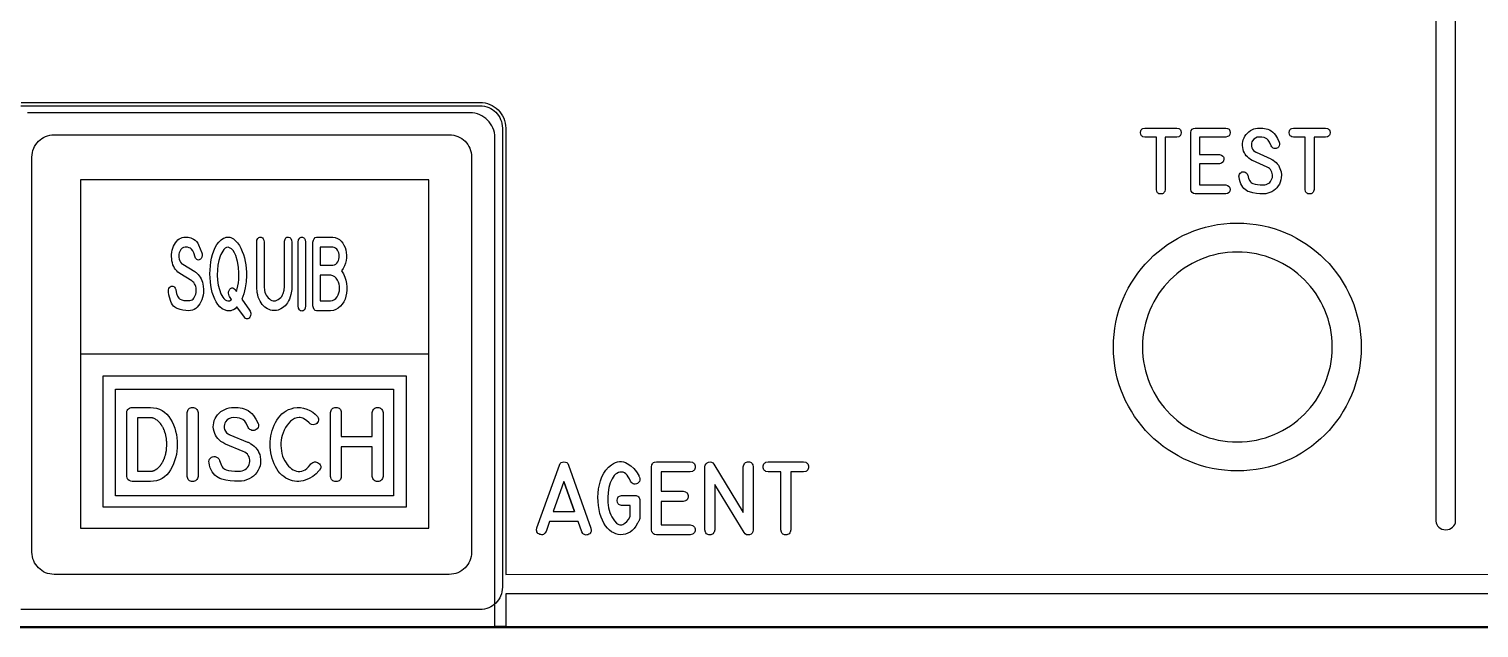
# Model space of a CAD drawing. Extents: x 27 to 704, y 10 to 614.
# Drawn here: x 334.9 to 401.5, y 502.1 to 529.6 of the extents above; entities that cross this region are included whole.
import ezdxf

# ---------------------------------------------------------------- set-up
doc = ezdxf.new("R2010")
doc.units = 0
for name, color, linetype in [('_BACKPANEL', 5, 'CONTINUOUS'), ('_ENGRAVING', 105, 'CONTINUOUS'), ('_LABELS', 30, 'CONTINUOUS'), ('_TOPLAYER', 1, 'CONTINUOUS')]:
    doc.layers.add(name, color=color, linetype=linetype)

msp = doc.modelspace()

# ---------------------------------------------------------------- linework, layer by layer
at = {"layer": '_BACKPANEL'}
for points in [[(526.321, 576.81), (526.321, 572.142), (526.321, 562.805), (526.321, 553.469), (526.321, 511.454), (526.321, 502.117), (203.984, 502.117), (203.984, 511.454), (203.984, 553.469), (203.984, 562.805), (203.984, 572.142), (203.984, 576.81)], [(394.782, 515.024), (394.776, 515.249), (394.759, 515.47), (394.731, 515.689), (394.693, 515.904), (394.644, 516.115), (394.585, 516.322), (394.517, 516.524), (394.439, 516.723), (394.351, 516.916), (394.255, 517.104), (394.15, 517.287), (394.036, 517.464), (393.915, 517.635), (393.785, 517.799), (393.648, 517.958), (393.503, 518.109), (393.352, 518.254), (393.194, 518.391), (393.029, 518.52), (392.858, 518.642), (392.681, 518.755), (392.498, 518.86), (392.31, 518.957), (392.117, 519.044), (391.918, 519.122), (391.716, 519.191), (391.509, 519.249), (391.298, 519.298), (391.083, 519.337), (390.865, 519.364), (390.643, 519.381), (390.419, 519.387), (390.194, 519.381), (389.973, 519.364), (389.754, 519.337), (389.539, 519.298), (389.328, 519.249), (389.121, 519.191), (388.919, 519.122), (388.721, 519.044), (388.527, 518.957), (388.339, 518.86), (388.157, 518.755), (387.98, 518.642), (387.809, 518.52), (387.644, 518.391), (387.486, 518.254), (387.334, 518.109), (387.19, 517.958), (387.053, 517.8), (386.923, 517.635), (386.801, 517.464), (386.688, 517.287), (386.583, 517.104), (386.487, 516.916), (386.399, 516.723), (386.321, 516.525), (386.253, 516.322), (386.194, 516.115), (386.145, 515.904), (386.107, 515.689), (386.079, 515.471), (386.062, 515.249), (386.056, 515.025), (386.062, 514.8), (386.079, 514.579), (386.107, 514.361), (386.145, 514.146), (386.194, 513.935), (386.253, 513.728), (386.321, 513.525), (386.399, 513.327), (386.487, 513.134), (386.583, 512.946), (386.688, 512.763), (386.801, 512.586), (386.923, 512.415), (387.053, 512.25), (387.19, 512.092), (387.334, 511.941), (387.486, 511.796), (387.644, 511.659), (387.809, 511.53), (387.98, 511.408), (388.157, 511.295), (388.339, 511.19), (388.527, 511.093), (388.721, 511.006), (388.919, 510.928), (389.121, 510.859), (389.328, 510.8), (389.539, 510.752), (389.754, 510.713), (389.973, 510.686), (390.194, 510.669), (390.419, 510.663), (390.643, 510.669), (390.865, 510.686), (391.083, 510.713), (391.298, 510.752), (391.509, 510.8), (391.716, 510.859), (391.918, 510.928), (392.116, 511.006), (392.31, 511.093), (392.498, 511.19), (392.68, 511.295), (392.857, 511.408), (393.028, 511.53), (393.193, 511.659), (393.351, 511.796), (393.503, 511.941), (393.647, 512.092), (393.784, 512.25), (393.914, 512.415), (394.035, 512.586), (394.149, 512.763), (394.254, 512.946), (394.35, 513.134), (394.438, 513.327), (394.516, 513.525), (394.584, 513.728), (394.643, 513.935), (394.692, 514.146), (394.73, 514.361), (394.758, 514.579), (394.775, 514.8), (394.78, 515.025)]]:
    msp.add_lwpolyline(points, close=True, dxfattribs=at)
msp.add_lwpolyline([(334.524, 526.11), (355.619, 526.11), (355.725, 526.104), (355.827, 526.089), (355.925, 526.063), (356.02, 526.029), (356.11, 525.986), (356.194, 525.934), (356.273, 525.875), (356.346, 525.809), (356.412, 525.736), (356.471, 525.657), (356.523, 525.573), (356.566, 525.483), (356.6, 525.388), (356.626, 525.29), (356.641, 525.187), (356.646, 525.082), (356.646, 503.987), (356.641, 503.882), (356.626, 503.779), (356.6, 503.681), (356.566, 503.586), (356.523, 503.496), (356.471, 503.412), (356.412, 503.333), (356.346, 503.26), (356.273, 503.194), (356.194, 503.135), (356.11, 503.083), (356.02, 503.04), (355.925, 503.006), (355.827, 502.98), (355.725, 502.965), (355.619, 502.96), (334.524, 502.96)], dxfattribs=at)
at = {"layer": '_ENGRAVING'}
for points in [[(399.553, 574.696), (399.545, 507.027), (399.545, 507.026), (399.554, 506.946), (399.58, 506.871), (399.621, 506.804), (399.676, 506.746), (399.743, 506.697), (399.819, 506.661), (399.903, 506.637), (399.994, 506.629), (399.995, 506.629), (400.086, 506.637), (400.17, 506.66), (400.247, 506.697), (400.313, 506.745), (400.368, 506.804), (400.41, 506.871), (400.436, 506.946), (400.445, 507.026), (400.445, 507.027), (400.453, 574.696)], [(334.534, 526.263), (355.609, 526.263), (355.731, 526.257), (355.85, 526.239), (355.964, 526.209), (356.073, 526.17), (356.178, 526.12), (356.276, 526.06), (356.367, 525.992), (356.452, 525.915), (356.529, 525.83), (356.597, 525.739), (356.656, 525.641), (356.706, 525.537), (356.746, 525.427), (356.776, 525.313), (356.794, 525.194), (356.8, 525.072), (356.8, 504.579), (520.801, 504.587)], [(520.801, 503.686), (356.8, 503.679), (356.8, 502.186), (356.3, 502.186), (356.3, 524.642), (356.294, 524.76), (356.277, 524.873), (356.249, 524.983), (356.21, 525.088), (356.162, 525.188), (356.105, 525.282), (356.04, 525.37), (355.966, 525.451), (355.885, 525.524), (355.797, 525.59), (355.703, 525.647), (355.603, 525.695), (355.498, 525.733), (355.388, 525.761), (355.275, 525.779), (355.158, 525.785), (334.942, 525.785), (334.825, 525.779)]]:
    msp.add_lwpolyline(points, dxfattribs=at)
for points in [[(386.699, 522.263), (386.699, 524.668), (386.167, 524.668), (386.078, 524.687), (386.043, 524.704), (386.015, 524.728), (385.993, 524.756), (385.977, 524.791), (385.965, 524.875), (385.977, 524.96), (385.993, 524.995), (386.015, 525.023), (386.044, 525.047), (386.079, 525.065), (386.167, 525.085), (387.64, 525.085), (387.727, 525.065), (387.762, 525.048), (387.79, 525.024), (387.812, 524.995), (387.828, 524.961), (387.84, 524.875), (387.828, 524.79), (387.813, 524.756), (387.791, 524.727), (387.762, 524.704), (387.728, 524.686), (387.64, 524.668), (387.109, 524.668), (387.109, 522.263), (387.083, 522.171), (387.063, 522.135), (387.038, 522.106), (387.009, 522.083), (386.976, 522.067), (386.895, 522.055), (386.815, 522.069), (386.782, 522.086), (386.755, 522.109), (386.734, 522.138), (386.717, 522.173)], [(389.884, 524.672), (388.681, 524.672), (388.681, 523.863), (389.598, 523.863), (389.688, 523.838), (389.753, 523.795), (389.775, 523.766), (389.791, 523.733), (389.803, 523.652), (389.79, 523.572), (389.774, 523.538), (389.752, 523.51), (389.688, 523.467), (389.598, 523.443), (388.681, 523.443), (388.681, 522.471), (389.884, 522.471), (389.973, 522.446), (390.037, 522.403), (390.06, 522.375), (390.076, 522.342), (390.089, 522.263), (390.076, 522.183), (390.06, 522.15), (390.037, 522.122), (389.973, 522.079), (389.884, 522.055), (388.48, 522.055), (388.399, 522.077), (388.337, 522.12), (388.296, 522.182), (388.274, 522.265), (388.274, 524.878), (388.297, 524.964), (388.339, 525.027), (388.4, 525.067), (388.48, 525.085), (389.884, 525.085), (389.973, 525.066), (390.009, 525.048), (390.037, 525.025), (390.06, 524.996), (390.075, 524.962), (390.088, 524.877), (390.075, 524.792), (390.059, 524.758), (390.037, 524.73), (390.008, 524.707), (389.973, 524.69)], [(391.951, 523.668), (391.975, 523.657), (392.001, 523.644), (392.024, 523.631), (392.046, 523.617), (392.07, 523.603), (392.139, 523.552), (392.2, 523.497), (392.255, 523.438), (392.303, 523.373), (392.344, 523.304), (392.378, 523.231), (392.405, 523.153), (392.426, 523.07), (392.442, 522.935), (392.437, 522.796), (392.42, 522.698), (392.391, 522.603), (392.351, 522.512), (392.299, 522.424), (392.238, 522.344), (392.169, 522.273), (392.093, 522.212), (392.009, 522.16), (391.915, 522.116), (391.819, 522.085), (391.721, 522.066), (391.622, 522.06), (391.456, 522.065), (391.293, 522.082), (391.134, 522.109), (390.979, 522.148), (390.906, 522.174), (390.837, 522.21), (390.774, 522.255), (390.717, 522.31), (390.665, 522.373), (390.619, 522.446), (390.578, 522.528), (390.543, 522.619), (390.517, 522.72), (390.496, 522.823), (390.491, 522.875), (390.498, 522.923), (390.517, 522.969), (390.548, 523.011), (390.587, 523.045), (390.63, 523.067), (390.678, 523.076), (390.73, 523.073), (390.783, 523.055), (390.827, 523.025), (390.863, 522.983), (390.889, 522.928), (390.894, 522.915), (390.935, 522.77), (390.989, 522.659), (391.021, 522.615), (391.057, 522.579), (391.095, 522.551), (391.137, 522.532), (391.232, 522.505), (391.344, 522.487), (391.473, 522.477), (391.619, 522.475), (391.688, 522.48), (391.75, 522.493), (391.807, 522.514), (391.859, 522.544), (391.905, 522.582), (391.945, 522.629), (391.98, 522.684), (392.009, 522.748), (392.028, 522.809), (392.036, 522.871), (392.035, 522.935), (392.024, 523), (392.004, 523.063), (391.976, 523.12), (391.941, 523.172), (391.898, 523.218), (391.849, 523.254), (391.788, 523.288), (391.116, 523.588), (391.094, 523.6), (391.016, 523.646), (390.945, 523.698), (390.882, 523.754), (390.827, 523.814), (390.78, 523.88), (390.74, 523.95), (390.709, 524.025), (390.685, 524.104), (390.666, 524.197), (390.657, 524.288), (390.658, 524.377), (390.67, 524.463), (390.692, 524.547), (390.725, 524.628), (390.767, 524.707), (390.821, 524.784), (390.881, 524.854), (390.946, 524.915), (391.016, 524.967), (391.09, 525.009), (391.169, 525.042), (391.252, 525.066), (391.34, 525.08), (391.432, 525.085), (391.592, 525.08), (391.743, 525.051), (391.815, 525.032), (391.889, 525.003), (391.975, 524.956), (392.05, 524.9), (392.115, 524.836), (392.169, 524.764), (392.262, 524.605), (392.345, 524.434), (392.358, 524.395), (392.362, 524.326), (392.343, 524.264), (392.307, 524.208), (392.276, 524.181), (392.238, 524.158), (392.197, 524.145), (392.155, 524.142), (392.111, 524.148), (392.069, 524.164), (392.032, 524.188), (392, 524.223), (391.973, 524.267), (391.893, 524.442), (391.841, 524.524), (391.773, 524.591), (391.711, 524.625), (391.645, 524.65), (391.551, 524.666), (391.418, 524.67), (391.326, 524.659), (391.246, 524.626), (391.177, 524.573), (391.12, 524.499), (391.091, 524.443), (391.072, 524.385), (391.065, 524.323), (391.068, 524.258), (391.085, 524.18), (391.116, 524.112), (391.16, 524.053), (391.219, 524.003), (391.232, 523.994), (391.248, 523.984), (391.264, 523.977), (391.281, 523.969)], [(393.537, 522.263), (393.537, 524.668), (393.005, 524.668), (392.916, 524.687), (392.881, 524.704), (392.853, 524.728), (392.83, 524.756), (392.815, 524.791), (392.802, 524.875), (392.815, 524.96), (392.831, 524.995), (392.853, 525.023), (392.882, 525.047), (392.916, 525.065), (393.005, 525.085), (394.477, 525.085), (394.565, 525.065), (394.599, 525.048), (394.628, 525.024), (394.65, 524.995), (394.665, 524.961), (394.678, 524.875), (394.666, 524.79), (394.65, 524.756), (394.628, 524.727), (394.6, 524.704), (394.566, 524.686), (394.477, 524.668), (393.946, 524.668), (393.946, 522.263), (393.92, 522.171), (393.901, 522.135), (393.876, 522.106), (393.847, 522.083), (393.813, 522.067), (393.732, 522.055), (393.652, 522.069), (393.62, 522.086), (393.593, 522.109), (393.571, 522.138), (393.555, 522.173)], [(358.233, 506.711), (358.748, 508.156), (359.265, 509.6), (359.298, 509.666), (359.344, 509.712), (359.403, 509.741), (359.475, 509.751), (359.548, 509.742), (359.607, 509.714), (359.654, 509.667), (359.687, 509.6), (360.718, 506.703), (360.727, 506.597), (360.721, 506.552), (360.707, 506.513), (360.686, 506.478), (360.658, 506.448), (360.623, 506.424), (360.58, 506.404), (360.534, 506.392), (360.492, 506.388), (360.452, 506.392), (360.414, 506.405), (360.38, 506.427), (360.348, 506.457), (360.292, 506.542), (360.126, 507.011), (358.816, 507.011), (358.655, 506.553), (358.598, 506.468), (358.566, 506.438), (358.531, 506.416), (358.493, 506.404), (358.452, 506.4), (358.409, 506.405), (358.363, 506.418), (358.319, 506.438), (358.283, 506.463), (358.256, 506.493), (358.235, 506.527), (358.223, 506.566), (358.218, 506.61)], [(362.134, 507.747), (362.12, 507.748), (362.034, 507.772), (362, 507.792), (361.973, 507.817), (361.951, 507.849), (361.936, 507.886), (361.924, 507.976), (361.936, 508.066), (361.951, 508.103), (361.973, 508.135), (362, 508.16), (362.034, 508.18), (362.12, 508.204), (362.134, 508.207), (362.149, 508.207), (362.742, 508.207), (362.787, 508.203), (362.828, 508.19), (362.867, 508.169), (362.902, 508.139), (362.931, 508.103), (362.952, 508.064), (362.964, 508.022), (362.969, 507.976), (362.969, 507.145), (362.949, 507.103), (362.938, 507.076), (362.927, 507.052), (362.914, 507.027), (362.901, 507.003), (362.89, 506.978), (362.877, 506.953), (362.862, 506.929), (362.782, 506.802), (362.697, 506.693), (362.607, 506.601), (362.513, 506.526), (362.414, 506.469), (362.31, 506.429), (362.201, 506.406), (362.088, 506.4), (361.974, 506.411), (361.865, 506.438), (361.761, 506.481), (361.662, 506.54), (361.567, 506.614), (361.476, 506.705), (361.391, 506.811), (361.309, 506.934), (361.24, 507.065), (361.179, 507.213), (361.129, 507.375), (361.088, 507.554), (361.058, 507.741), (361.041, 507.931), (361.036, 508.123), (361.044, 508.316), (361.066, 508.508), (361.103, 508.696), (361.155, 508.879), (361.222, 509.057), (361.305, 509.224), (361.407, 509.372), (361.528, 509.503), (361.666, 509.615), (361.759, 509.672), (361.85, 509.715), (361.941, 509.743), (362.031, 509.758), (362.121, 509.758), (362.21, 509.744), (362.299, 509.717), (362.387, 509.675), (362.551, 509.567), (362.693, 509.439), (362.813, 509.292), (362.911, 509.125), (362.924, 509.099), (362.933, 509.076), (362.946, 509.051), (362.964, 508.977), (362.963, 508.91), (362.943, 508.85), (362.904, 508.797), (362.857, 508.758), (362.807, 508.733), (362.755, 508.723), (362.702, 508.727), (362.65, 508.745), (362.605, 508.772), (362.566, 508.811), (362.533, 508.859), (362.484, 508.97), (362.432, 509.064), (362.377, 509.141), (362.318, 509.201), (362.255, 509.244), (362.19, 509.271), (362.121, 509.281), (362.048, 509.274), (361.976, 509.253), (361.909, 509.22), (361.847, 509.176), (361.789, 509.12), (361.736, 509.052), (361.687, 508.973), (361.643, 508.882), (361.604, 508.779), (361.542, 508.565), (361.503, 508.344), (361.485, 508.114), (361.49, 507.877), (361.501, 507.758), (361.52, 507.643), (361.547, 507.532), (361.582, 507.425), (361.624, 507.322), (361.675, 507.223), (361.733, 507.127), (361.798, 507.035), (361.894, 506.931), (361.943, 506.895), (361.991, 506.87), (362.04, 506.855), (362.089, 506.851), (362.138, 506.857), (362.187, 506.875), (362.281, 506.93), (362.364, 507.004), (362.437, 507.097), (362.499, 507.211), (362.517, 507.247), (362.517, 507.747)], [(365.277, 509.294), (363.944, 509.294), (363.944, 508.397), (364.96, 508.397), (365.06, 508.37), (365.099, 508.348), (365.131, 508.322), (365.156, 508.29), (365.174, 508.253), (365.184, 508.211), (365.188, 508.164), (365.184, 508.117), (365.173, 508.075), (365.155, 508.038), (365.131, 508.006), (365.099, 507.98), (365.06, 507.959), (364.96, 507.932), (363.944, 507.932), (363.944, 506.855), (365.277, 506.855), (365.376, 506.828), (365.415, 506.806), (365.447, 506.78), (365.472, 506.749), (365.49, 506.712), (365.5, 506.671), (365.504, 506.624), (365.5, 506.577), (365.49, 506.536), (365.472, 506.499), (365.447, 506.468), (365.415, 506.442), (365.376, 506.421), (365.277, 506.395), (363.721, 506.395), (363.631, 506.419), (363.595, 506.44), (363.563, 506.466), (363.538, 506.498), (363.517, 506.535), (363.493, 506.627), (363.493, 509.522), (363.518, 509.617), (363.539, 509.655), (363.565, 509.687), (363.596, 509.713), (363.632, 509.732), (363.721, 509.751), (365.277, 509.751), (365.376, 509.73), (365.415, 509.71), (365.447, 509.684), (365.472, 509.653), (365.489, 509.615), (365.5, 509.571), (365.503, 509.521), (365.499, 509.471), (365.488, 509.427), (365.471, 509.389), (365.446, 509.358), (365.414, 509.333), (365.376, 509.313)], [(368.171, 506.621), (368.161, 506.542), (368.13, 506.48), (368.079, 506.433), (368.008, 506.402), (367.931, 506.39), (367.863, 506.403), (367.804, 506.439), (367.754, 506.499), (366.404, 508.707), (366.404, 506.621), (366.376, 506.52), (366.355, 506.481), (366.329, 506.449), (366.299, 506.423), (366.263, 506.406), (366.222, 506.395), (366.176, 506.391), (366.131, 506.395), (366.09, 506.406), (366.055, 506.423), (366.024, 506.449), (365.998, 506.481), (365.977, 506.52), (365.951, 506.621), (365.951, 509.515), (365.97, 509.593), (366.005, 509.656), (366.056, 509.705), (366.122, 509.739), (366.192, 509.753), (366.257, 509.741), (366.315, 509.703), (366.367, 509.638), (367.717, 507.427), (367.717, 509.515), (367.743, 509.617), (367.765, 509.657), (367.791, 509.69), (367.823, 509.715), (367.86, 509.733), (367.903, 509.744), (367.951, 509.747), (367.999, 509.743), (368.041, 509.731), (368.077, 509.713), (368.108, 509.688), (368.132, 509.655), (368.151, 509.616), (368.171, 509.515)], [(369.447, 506.624), (369.447, 509.289), (368.857, 509.289), (368.759, 509.31), (368.72, 509.33), (368.689, 509.355), (368.664, 509.387), (368.647, 509.425), (368.636, 509.469), (368.633, 509.519), (368.637, 509.569), (368.647, 509.613), (368.665, 509.651), (368.689, 509.683), (368.721, 509.709), (368.759, 509.729), (368.857, 509.751), (370.489, 509.751), (370.586, 509.73), (370.624, 509.71), (370.655, 509.684), (370.68, 509.652), (370.697, 509.614), (370.708, 509.569), (370.712, 509.519), (370.708, 509.469), (370.698, 509.424), (370.681, 509.386), (370.656, 509.355), (370.625, 509.329), (370.587, 509.309), (370.489, 509.289), (369.9, 509.289), (369.9, 506.624), (369.872, 506.522), (369.85, 506.483), (369.823, 506.45), (369.791, 506.425), (369.753, 506.408), (369.711, 506.397), (369.663, 506.395), (369.616, 506.399), (369.575, 506.41), (369.539, 506.428), (369.509, 506.454), (369.485, 506.486), (369.467, 506.525)], [(359.962, 507.471), (359.474, 508.848), (358.982, 507.471)], [(359.474, 508.848), (359.962, 507.471)]]:
    msp.add_lwpolyline(points, close=True, dxfattribs=at)
at = {"layer": '_LABELS'}
for points in [[(353.265, 506.706), (353.265, 522.708), (337.265, 522.708), (337.265, 506.706)], [(342.51, 518.488), (342.529, 518.477), (342.55, 518.462), (342.57, 518.447), (342.588, 518.431), (342.608, 518.415), (342.664, 518.359), (342.715, 518.297), (342.76, 518.231), (342.8, 518.159), (342.862, 517.999), (342.901, 517.819), (342.914, 517.668), (342.91, 517.513), (342.896, 517.403), (342.872, 517.296), (342.839, 517.194), (342.796, 517.097), (342.746, 517.006), (342.689, 516.927), (342.626, 516.859), (342.558, 516.801), (342.48, 516.752), (342.401, 516.717), (342.32, 516.696), (342.238, 516.688), (342.101, 516.695), (341.967, 516.713), (341.836, 516.744), (341.708, 516.787), (341.647, 516.817), (341.591, 516.857), (341.539, 516.907), (341.492, 516.968), (341.449, 517.039), (341.411, 517.121), (341.348, 517.314), (341.327, 517.427), (341.31, 517.543), (341.306, 517.601), (341.311, 517.655), (341.327, 517.706), (341.352, 517.753), (341.384, 517.792), (341.42, 517.816), (341.459, 517.826), (341.502, 517.823), (341.546, 517.803), (341.583, 517.769), (341.612, 517.721), (341.634, 517.66), (341.638, 517.646), (341.672, 517.484), (341.716, 517.359), (341.772, 517.27), (341.804, 517.239), (341.838, 517.217), (341.916, 517.187), (342.009, 517.166), (342.115, 517.155), (342.236, 517.154), (342.292, 517.159), (342.344, 517.173), (342.391, 517.197), (342.433, 517.23), (342.471, 517.273), (342.505, 517.325), (342.533, 517.387), (342.558, 517.458), (342.573, 517.527), (342.58, 517.597), (342.579, 517.668), (342.57, 517.741), (342.553, 517.811), (342.53, 517.875), (342.501, 517.933), (342.465, 517.985), (342.425, 518.025), (342.375, 518.063), (341.821, 518.399), (341.803, 518.412), (341.738, 518.464), (341.68, 518.522), (341.628, 518.585), (341.583, 518.653), (341.544, 518.726), (341.511, 518.804), (341.485, 518.888), (341.465, 518.977), (341.45, 519.081), (341.442, 519.183), (341.444, 519.282), (341.453, 519.379), (341.471, 519.473), (341.498, 519.564), (341.533, 519.652), (341.577, 519.738), (341.627, 519.817), (341.681, 519.885), (341.738, 519.943), (341.799, 519.99), (341.864, 520.027), (341.933, 520.054), (342.005, 520.069), (342.081, 520.075), (342.213, 520.07), (342.337, 520.037), (342.398, 520.016), (342.458, 519.984), (342.529, 519.93), (342.591, 519.868), (342.645, 519.796), (342.689, 519.715), (342.765, 519.538), (342.834, 519.346), (342.845, 519.303), (342.848, 519.226), (342.833, 519.156), (342.803, 519.093), (342.778, 519.063), (342.746, 519.038), (342.712, 519.023), (342.678, 519.019), (342.641, 519.026), (342.606, 519.043), (342.576, 519.071), (342.55, 519.11), (342.528, 519.159), (342.461, 519.355), (342.419, 519.447), (342.363, 519.522), (342.312, 519.56), (342.257, 519.588), (342.18, 519.606), (342.069, 519.611), (341.994, 519.598), (341.928, 519.561), (341.871, 519.502), (341.824, 519.419), (341.8, 519.357), (341.785, 519.291), (341.778, 519.222), (341.781, 519.149), (341.795, 519.062), (341.821, 518.986), (341.857, 518.92), (341.906, 518.864), (341.916, 518.853), (341.93, 518.843), (341.943, 518.834), (341.957, 518.826)], [(344.887, 518.303), (344.87, 518.014), (344.829, 517.737), (344.763, 517.473), (344.674, 517.222), (345.033, 516.717), (345.057, 516.676), (345.074, 516.631), (345.082, 516.582), (345.081, 516.53), (345.073, 516.478), (345.058, 516.432), (345.035, 516.392), (345.005, 516.357), (344.948, 516.32), (344.894, 516.312), (344.842, 516.335), (344.792, 516.389), (344.449, 516.867), (344.44, 516.858), (344.432, 516.851), (344.362, 516.786), (344.287, 516.738), (344.228, 516.712), (344.168, 516.694), (344.109, 516.685), (344.049, 516.685), (344.007, 516.69), (343.882, 516.726), (343.769, 516.786), (343.667, 516.868), (343.577, 516.972), (343.497, 517.095), (343.428, 517.23), (343.368, 517.377), (343.317, 517.536), (343.28, 517.687), (343.251, 517.849), (343.229, 518.02), (343.216, 518.203), (343.211, 518.389), (343.215, 518.574), (343.23, 518.756), (343.253, 518.936), (343.287, 519.111), (343.331, 519.279), (343.386, 519.438), (343.451, 519.589), (343.527, 519.727), (343.616, 519.844), (343.718, 519.941), (343.832, 520.018), (343.891, 520.046), (343.949, 520.066), (344.007, 520.076), (344.064, 520.077), (344.12, 520.07), (344.176, 520.053), (344.231, 520.028), (344.286, 519.993), (344.389, 519.908), (344.481, 519.808), (344.563, 519.692), (344.634, 519.561), (344.696, 519.419), (344.749, 519.27), (344.793, 519.117), (344.828, 518.958), (344.855, 518.795), (344.874, 518.632), (344.884, 518.468)], [(346.971, 517.801), (346.971, 517.768), (346.966, 517.669), (346.928, 517.432), (346.9, 517.326), (346.866, 517.228), (346.825, 517.139), (346.778, 517.058), (346.725, 516.986), (346.666, 516.921), (346.539, 516.817), (346.473, 516.777), (346.407, 516.744), (346.34, 516.72), (346.272, 516.704), (346.202, 516.696), (346.132, 516.696), (346.062, 516.704), (345.993, 516.72), (345.926, 516.743), (345.861, 516.775), (345.734, 516.862), (345.614, 516.982), (345.558, 517.053), (345.509, 517.132), (345.467, 517.219), (345.432, 517.313), (345.404, 517.415), (345.382, 517.525), (345.358, 517.768), (345.358, 517.801), (345.358, 519.843), (345.371, 519.932), (345.405, 520.006), (345.448, 520.053), (345.5, 520.075), (345.562, 520.07), (345.62, 520.042), (345.662, 519.995), (345.687, 519.928), (345.695, 519.843), (345.695, 517.801), (345.717, 517.623), (345.738, 517.543), (345.765, 517.468), (345.799, 517.4), (345.838, 517.338), (345.885, 517.282), (345.938, 517.232), (345.994, 517.191), (346.051, 517.162), (346.109, 517.145), (346.168, 517.141), (346.227, 517.15), (346.287, 517.17), (346.348, 517.203), (346.41, 517.248), (346.462, 517.297), (346.506, 517.352), (346.543, 517.415), (346.573, 517.483), (346.614, 517.635), (346.635, 517.801), (346.635, 519.843), (346.637, 519.887), (346.659, 519.975), (346.696, 520.035), (346.72, 520.055), (346.749, 520.067), (346.818, 520.071), (346.885, 520.05), (346.911, 520.03), (346.932, 520.004), (346.961, 519.935), (346.971, 519.843)], [(347.602, 516.912), (347.582, 516.81), (347.547, 516.737), (347.523, 516.712), (347.497, 516.694), (347.466, 516.683), (347.432, 516.679), (347.398, 516.683), (347.367, 516.694), (347.341, 516.712), (347.317, 516.738), (347.283, 516.811), (347.263, 516.912), (347.263, 519.839), (347.283, 519.942), (347.317, 520.015), (347.341, 520.04), (347.367, 520.059), (347.398, 520.07), (347.432, 520.074), (347.466, 520.07), (347.497, 520.059), (347.523, 520.041), (347.547, 520.016), (347.582, 519.942), (347.602, 519.839)], [(348.855, 520.075), (348.964, 520.053), (349.064, 520.014), (349.155, 519.958), (349.237, 519.884), (349.309, 519.798), (349.368, 519.703), (349.416, 519.601), (349.452, 519.489), (349.475, 519.372), (349.486, 519.251), (349.483, 519.126), (349.468, 518.997), (349.438, 518.87), (349.393, 518.747), (349.333, 518.63), (349.257, 518.518), (349.34, 518.381), (349.406, 518.239), (349.455, 518.092), (349.487, 517.939), (349.502, 517.785), (349.502, 517.637), (349.488, 517.494), (349.458, 517.357), (349.415, 517.226), (349.358, 517.106), (349.287, 516.997), (349.203, 516.897), (349.107, 516.813), (348.999, 516.749), (348.881, 516.706), (348.752, 516.684), (348.748, 516.684), (348.112, 516.684), (348.046, 516.708), (347.996, 516.755), (347.961, 516.824), (347.942, 516.914), (347.942, 519.839), (347.96, 519.931), (347.995, 520.001), (348.045, 520.049), (348.112, 520.075)], [(344.114, 517.339), (344.092, 517.376), (344.07, 517.438), (344.061, 517.5), (344.067, 517.563), (344.088, 517.626), (344.12, 517.681), (344.159, 517.718), (344.212, 517.742), (344.263, 517.742), (344.31, 517.718), (344.354, 517.672), (344.426, 517.569), (344.465, 517.703), (344.495, 517.839), (344.516, 517.98), (344.529, 518.123), (344.534, 518.412), (344.516, 518.697), (344.472, 518.952), (344.396, 519.224), (344.344, 519.352), (344.279, 519.456), (344.202, 519.534), (344.112, 519.588), (344.041, 519.605), (343.974, 519.596), (343.911, 519.561), (343.85, 519.5), (343.748, 519.35), (343.708, 519.273), (343.676, 519.195), (343.616, 518.998), (343.574, 518.788), (343.551, 518.565), (343.546, 518.329), (343.559, 518.093), (343.591, 517.872), (343.642, 517.666), (343.711, 517.475), (343.75, 517.393), (343.796, 517.319), (343.848, 517.254), (343.906, 517.197), (343.97, 517.156), (344.036, 517.141), (344.105, 517.151), (344.177, 517.185), (344.206, 517.207)], [(348.855, 519.604), (348.281, 519.604), (348.281, 518.788), (348.858, 518.788), (348.928, 518.805), (348.988, 518.836), (349.038, 518.879), (349.079, 518.936), (349.111, 519.001), (349.133, 519.067), (349.146, 519.136), (349.15, 519.208), (349.144, 519.279), (349.13, 519.346), (349.106, 519.411), (349.074, 519.473), (349.032, 519.526), (348.982, 519.566), (348.923, 519.592)], [(348.748, 517.152), (348.844, 517.168), (348.928, 517.203), (348.999, 517.259), (349.058, 517.334), (349.105, 517.422), (349.139, 517.514), (349.16, 517.611), (349.169, 517.713), (349.164, 517.815), (349.147, 517.914), (349.116, 518.01), (349.073, 518.103), (349.016, 518.185), (348.945, 518.249), (348.861, 518.295), (348.763, 518.323), (348.281, 518.323), (348.281, 517.152)], [(338.291, 513.69), (338.291, 513.547), (338.291, 507.69), (352.238, 507.69), (352.238, 513.69)], [(338.862, 513.091), (351.648, 513.091), (351.648, 508.19), (338.862, 508.19)], [(339.637, 512.246), (340.47, 512.246), (340.62, 512.237), (340.76, 512.212), (340.891, 512.171), (341.012, 512.113), (341.124, 512.038), (341.225, 511.947), (341.317, 511.839), (341.399, 511.715), (341.472, 511.581), (341.535, 511.443), (341.588, 511.302), (341.631, 511.158), (341.665, 511.01), (341.689, 510.86), (341.704, 510.705), (341.709, 510.548), (341.704, 510.39), (341.689, 510.236), (341.665, 510.085), (341.631, 509.938), (341.587, 509.794), (341.534, 509.653), (341.471, 509.515), (341.398, 509.381), (341.316, 509.257), (341.224, 509.149), (341.122, 509.058), (341.011, 508.983), (340.89, 508.925), (340.76, 508.884), (340.62, 508.859), (340.47, 508.85), (339.637, 508.85), (339.641, 508.85), (339.637, 508.85), (339.574, 508.86), (339.494, 508.89), (339.436, 508.937), (339.403, 509.003), (339.392, 509.086), (339.39, 509.086), (339.392, 512.013), (339.39, 512.027), (339.397, 512.071), (339.412, 512.111), (339.435, 512.148), (339.467, 512.182), (339.505, 512.21), (339.546, 512.23), (339.591, 512.242), (339.639, 512.246)], [(340.47, 509.318), (340.477, 509.318), (340.486, 509.318), (340.492, 509.319), (340.5, 509.32), (340.508, 509.32), (340.518, 509.321), (340.525, 509.322), (340.533, 509.323), (340.54, 509.324), (340.549, 509.325), (340.563, 509.328), (340.571, 509.33), (340.579, 509.335), (340.587, 509.335), (340.597, 509.338), (340.604, 509.339), (340.613, 509.343), (340.629, 509.349), (340.647, 509.356), (340.654, 509.359), (340.662, 509.363), (340.677, 509.371), (340.694, 509.379), (340.701, 509.383), (340.71, 509.389), (340.726, 509.399), (340.734, 509.403), (340.744, 509.409), (340.751, 509.414), (340.76, 509.421), (340.767, 509.425), (340.776, 509.431), (340.793, 509.444), (340.807, 509.457), (340.814, 509.464), (340.823, 509.472), (340.83, 509.479), (340.839, 509.487), (340.855, 509.5), (340.862, 509.507), (340.871, 509.515), (340.878, 509.523), (340.887, 509.532), (340.901, 509.548), (340.917, 509.567), (340.931, 509.585), (340.938, 509.594), (340.947, 509.603), (340.953, 509.613), (340.961, 509.623), (340.967, 509.634), (340.975, 509.645), (340.989, 509.664), (340.996, 509.675), (341.003, 509.686), (341.01, 509.697), (341.018, 509.708), (341.028, 509.729), (341.034, 509.741), (341.042, 509.754), (341.049, 509.765), (341.056, 509.777), (341.061, 509.789), (341.067, 509.802), (341.079, 509.827), (341.092, 509.853), (341.096, 509.866), (341.102, 509.88), (341.107, 509.893), (341.113, 509.908), (341.122, 509.935), (341.126, 509.948), (341.132, 509.963), (341.141, 509.991), (341.152, 510.019), (341.155, 510.033), (341.159, 510.049), (341.163, 510.063), (341.168, 510.079), (341.17, 510.091), (341.175, 510.107), (341.18, 510.139), (341.183, 510.153), (341.187, 510.168), (341.189, 510.182), (341.193, 510.198), (341.198, 510.23), (341.201, 510.245), (341.205, 510.261), (341.208, 510.293), (341.209, 510.307), (341.212, 510.324), (341.216, 510.356), (341.217, 510.387), (341.219, 510.42), (341.221, 510.452), (341.222, 510.468), (341.224, 510.485), (341.225, 510.499), (341.226, 510.516), (341.226, 510.531), (341.226, 510.548), (341.226, 510.564), (341.226, 510.579), (341.225, 510.595), (341.224, 510.613), (341.224, 510.628), (341.224, 510.644), (341.221, 510.677), (341.219, 510.707), (341.216, 510.742), (341.214, 510.772), (341.21, 510.803), (341.208, 510.818), (341.207, 510.835), (341.2, 510.866), (341.196, 510.88), (341.194, 510.896), (341.189, 510.928), (341.184, 510.959), (341.175, 510.989), (341.17, 511.017), (341.164, 511.031), (341.161, 511.047), (341.155, 511.061), (341.152, 511.077), (341.143, 511.105), (341.134, 511.133), (341.128, 511.146), (341.124, 511.16), (341.113, 511.188), (341.102, 511.214), (341.096, 511.227), (341.092, 511.241), (341.085, 511.253), (341.079, 511.266), (341.067, 511.291), (341.056, 511.314), (341.044, 511.339), (341.037, 511.349), (341.032, 511.36), (341.018, 511.383), (341.003, 511.405), (340.996, 511.416), (340.989, 511.427), (340.975, 511.446), (340.968, 511.456), (340.963, 511.466), (340.933, 511.504), (340.905, 511.541), (340.873, 511.574), (340.841, 511.606), (340.811, 511.634), (340.777, 511.659), (340.744, 511.684), (340.71, 511.705), (340.678, 511.723), (340.647, 511.738), (340.613, 511.75), (340.579, 511.761), (340.563, 511.766), (340.549, 511.771), (340.518, 511.776), (340.486, 511.778), (340.477, 511.778), (340.47, 511.778), (339.887, 511.778), (339.887, 509.318)], [(342.661, 509.079), (342.631, 508.977), (342.607, 508.937), (342.579, 508.904), (342.544, 508.879), (342.505, 508.861), (342.46, 508.85), (342.409, 508.846), (342.359, 508.85), (342.314, 508.861), (342.274, 508.879), (342.24, 508.905), (342.212, 508.938), (342.189, 508.978), (342.159, 509.079), (342.159, 512.01), (342.189, 512.112), (342.212, 512.153), (342.24, 512.186), (342.274, 512.211), (342.314, 512.23), (342.359, 512.241), (342.409, 512.245), (342.46, 512.241), (342.505, 512.23), (342.544, 512.212), (342.579, 512.186), (342.607, 512.153), (342.631, 512.113), (342.661, 512.01)], [(344.941, 510.657), (344.969, 510.646), (345.001, 510.631), (345.029, 510.616), (345.056, 510.6), (345.086, 510.584), (345.169, 510.528), (345.244, 510.466), (345.31, 510.4), (345.369, 510.328), (345.419, 510.25), (345.46, 510.168), (345.494, 510.08), (345.519, 509.988), (345.538, 509.836), (345.533, 509.681), (345.511, 509.57), (345.476, 509.464), (345.427, 509.362), (345.364, 509.264), (345.289, 509.174), (345.206, 509.094), (345.113, 509.026), (345.011, 508.968), (344.896, 508.919), (344.779, 508.884), (344.66, 508.862), (344.54, 508.855), (344.337, 508.862), (344.139, 508.88), (343.945, 508.911), (343.757, 508.954), (343.667, 508.984), (343.584, 509.024), (343.507, 509.075), (343.437, 509.135), (343.374, 509.207), (343.318, 509.288), (343.268, 509.38), (343.225, 509.482), (343.193, 509.595), (343.168, 509.711), (343.162, 509.769), (343.171, 509.823), (343.194, 509.874), (343.231, 509.921), (343.278, 509.96), (343.331, 509.984), (343.389, 509.995), (343.453, 509.991), (343.517, 509.971), (343.571, 509.937), (343.614, 509.89), (343.647, 509.829), (343.652, 509.814), (343.703, 509.652), (343.734, 509.585), (343.769, 509.526), (343.808, 509.477), (343.851, 509.437), (343.898, 509.406), (343.948, 509.384), (344.064, 509.354), (344.201, 509.334), (344.358, 509.323), (344.536, 509.321), (344.619, 509.326), (344.696, 509.34), (344.765, 509.364), (344.828, 509.398), (344.884, 509.44), (344.933, 509.493), (344.976, 509.555), (345.011, 509.626), (345.034, 509.695), (345.044, 509.765), (345.042, 509.836), (345.029, 509.909), (345.005, 509.979), (344.971, 510.043), (344.928, 510.101), (344.875, 510.153), (344.816, 510.194), (344.741, 510.231), (343.923, 510.568), (343.896, 510.581), (343.801, 510.633), (343.715, 510.691), (343.638, 510.754), (343.571, 510.822), (343.514, 510.895), (343.466, 510.974), (343.427, 511.057), (343.398, 511.146), (343.375, 511.251), (343.364, 511.353), (343.366, 511.452), (343.38, 511.549), (343.407, 511.643), (343.446, 511.734), (343.499, 511.822), (343.563, 511.908), (343.637, 511.987), (343.716, 512.056), (343.801, 512.114), (343.891, 512.161), (343.987, 512.198), (344.089, 512.224), (344.195, 512.24), (344.308, 512.246), (344.502, 512.241), (344.686, 512.208), (344.775, 512.187), (344.865, 512.154), (344.969, 512.101), (345.061, 512.038), (345.14, 511.967), (345.206, 511.886), (345.318, 511.708), (345.42, 511.516), (345.435, 511.473), (345.441, 511.396), (345.418, 511.325), (345.374, 511.262), (345.336, 511.233), (345.289, 511.207), (345.24, 511.193), (345.189, 511.189), (345.135, 511.196), (345.083, 511.213), (345.038, 511.241), (345, 511.279), (344.967, 511.329), (344.869, 511.525), (344.807, 511.617), (344.723, 511.692), (344.648, 511.731), (344.568, 511.758), (344.453, 511.776), (344.29, 511.781), (344.179, 511.768), (344.081, 511.732), (343.998, 511.672), (343.928, 511.589), (343.892, 511.527), (343.87, 511.461), (343.86, 511.392), (343.864, 511.319), (343.885, 511.232), (343.923, 511.156), (343.977, 511.089), (344.048, 511.034), (344.064, 511.023), (344.084, 511.012), (344.103, 511.004), (344.124, 510.996)], [(348.252, 509.381), (348.236, 509.359), (348.228, 509.348), (348.22, 509.338), (348.09, 509.196), (347.941, 509.075), (347.772, 508.977), (347.585, 508.901), (347.487, 508.873), (347.389, 508.855), (347.292, 508.847), (347.195, 508.848), (347.098, 508.858), (347.002, 508.879), (346.906, 508.909), (346.81, 508.948), (346.703, 509.005), (346.603, 509.07), (346.511, 509.144), (346.426, 509.228), (346.348, 509.32), (346.278, 509.421), (346.215, 509.532), (346.159, 509.651), (346.07, 509.901), (346.011, 510.157), (345.981, 510.417), (345.981, 510.681), (345.992, 510.814), (346.01, 510.943), (346.037, 511.07), (346.07, 511.194), (346.112, 511.316), (346.161, 511.434), (346.217, 511.55), (346.281, 511.664), (346.353, 511.77), (346.432, 511.867), (346.519, 511.952), (346.613, 512.028), (346.716, 512.092), (346.826, 512.147), (346.943, 512.191), (347.068, 512.224), (347.217, 512.245), (347.365, 512.243), (347.513, 512.218), (347.66, 512.17), (347.801, 512.105), (347.929, 512.028), (348.043, 511.939), (348.144, 511.838), (348.153, 511.826), (348.186, 511.775), (348.202, 511.722), (348.203, 511.666), (348.187, 511.608), (348.158, 511.554), (348.119, 511.512), (348.071, 511.48), (348.012, 511.46), (347.945, 511.452), (347.881, 511.462), (347.82, 511.49), (347.761, 511.536), (347.644, 511.649), (347.529, 511.727), (347.472, 511.754), (347.416, 511.773), (347.36, 511.783), (347.305, 511.785), (347.198, 511.77), (347.097, 511.737), (347.002, 511.686), (346.913, 511.616), (346.83, 511.53), (346.754, 511.434), (346.686, 511.326), (346.625, 511.208), (346.573, 511.085), (346.532, 510.967), (346.502, 510.852), (346.483, 510.742), (346.472, 510.621), (346.469, 510.499), (346.475, 510.377), (346.49, 510.255), (346.514, 510.135), (346.549, 510.018), (346.594, 509.905), (346.649, 509.795), (346.704, 509.705), (346.762, 509.624), (346.824, 509.552), (346.889, 509.488), (346.958, 509.433), (347.03, 509.387), (347.105, 509.35), (347.184, 509.322), (347.264, 509.306), (347.344, 509.304), (347.424, 509.318), (347.503, 509.347), (347.581, 509.39), (347.659, 509.449), (347.737, 509.523), (347.814, 509.611), (347.848, 509.654), (347.889, 509.693), (347.932, 509.721), (347.975, 509.74), (348.018, 509.75), (348.062, 509.749), (348.107, 509.739), (348.152, 509.719), (348.198, 509.69), (348.24, 509.655), (348.271, 509.619), (348.293, 509.583), (348.304, 509.544), (348.306, 509.505), (348.298, 509.465), (348.28, 509.423)], [(348.745, 509.079), (348.745, 512.01), (348.757, 512.066), (348.775, 512.114), (348.799, 512.155), (348.828, 512.188), (348.863, 512.214), (348.904, 512.232), (348.951, 512.242), (349.003, 512.245), (349.055, 512.24), (349.101, 512.228), (349.141, 512.21), (349.174, 512.184), (349.201, 512.151), (349.221, 512.111), (349.236, 512.064), (349.244, 512.01), (349.244, 510.914), (350.666, 510.914), (350.666, 512.01), (350.696, 512.112), (350.719, 512.153), (350.747, 512.186), (350.781, 512.211), (350.821, 512.23), (350.866, 512.241), (350.916, 512.245), (350.967, 512.241), (351.012, 512.23), (351.051, 512.212), (351.086, 512.186), (351.114, 512.153), (351.138, 512.113), (351.168, 512.01), (351.168, 509.079), (351.138, 508.977), (351.114, 508.937), (351.086, 508.904), (351.051, 508.879), (351.012, 508.861), (350.967, 508.85), (350.916, 508.846), (350.866, 508.85), (350.821, 508.861), (350.781, 508.879), (350.747, 508.905), (350.719, 508.938), (350.696, 508.978), (350.666, 509.079), (350.666, 510.444), (349.244, 510.444), (349.244, 509.079), (349.236, 509.026), (349.221, 508.979), (349.201, 508.939), (349.174, 508.907), (349.141, 508.881), (349.101, 508.863), (349.055, 508.851), (349.003, 508.847), (348.951, 508.85), (348.904, 508.86), (348.863, 508.878), (348.828, 508.904), (348.799, 508.936), (348.775, 508.976), (348.757, 509.024)]]:
    msp.add_lwpolyline(points, close=True, dxfattribs=at)
msp.add_lwpolyline([(337.264, 514.707), (353.264, 514.707)], dxfattribs=at)
at = {"layer": '_TOPLAYER'}
for points in [[(336.054, 524.778), (354.203, 524.778), (354.309, 524.773), (354.411, 524.757), (354.509, 524.732), (354.603, 524.698), (354.693, 524.655), (354.778, 524.603), (354.856, 524.544), (354.929, 524.478), (354.995, 524.406), (355.054, 524.327), (355.105, 524.242), (355.148, 524.153), (355.183, 524.058), (355.208, 523.96), (355.224, 523.858), (355.229, 523.753), (355.229, 505.603), (355.224, 505.498), (355.208, 505.396), (355.183, 505.298), (355.148, 505.203), (355.105, 505.114), (355.054, 505.029), (354.995, 504.95), (354.929, 504.878), (354.856, 504.812), (354.778, 504.753), (354.693, 504.701), (354.603, 504.658), (354.509, 504.624), (354.411, 504.599), (354.309, 504.583), (354.203, 504.578), (336.054, 504.578), (335.949, 504.583), (335.847, 504.599), (335.749, 504.624), (335.654, 504.658), (335.565, 504.701), (335.48, 504.753), (335.401, 504.812), (335.328, 504.878), (335.262, 504.95), (335.203, 505.029), (335.152, 505.114), (335.109, 505.203), (335.075, 505.298), (335.05, 505.396), (335.034, 505.498), (335.029, 505.603), (335.029, 523.753), (335.034, 523.858), (335.05, 523.96), (335.075, 524.058), (335.109, 524.153), (335.152, 524.242), (335.203, 524.327), (335.262, 524.406), (335.328, 524.478), (335.401, 524.544), (335.48, 524.603), (335.565, 524.655), (335.654, 524.698), (335.749, 524.732), (335.847, 524.757), (335.949, 524.773)], [(390.382, 520.718), (390.416, 520.718), (390.71, 520.71), (390.999, 520.688), (391.284, 520.652), (391.565, 520.602), (391.84, 520.539), (392.111, 520.462), (392.375, 520.373), (392.634, 520.271), (392.886, 520.157), (393.132, 520.031), (393.37, 519.894), (393.601, 519.746), (393.824, 519.588), (394.039, 519.419), (394.246, 519.24), (394.444, 519.051), (394.632, 518.854), (394.811, 518.647), (394.98, 518.432), (395.138, 518.209), (395.286, 517.978), (395.423, 517.74), (395.549, 517.494), (395.663, 517.242), (395.765, 516.983), (395.854, 516.719), (395.931, 516.448), (395.995, 516.173), (396.045, 515.892), (396.081, 515.607), (396.103, 515.318), (396.11, 515.024), (396.103, 514.731), (396.081, 514.442), (396.045, 514.157), (395.995, 513.876), (395.931, 513.601), (395.854, 513.33), (395.765, 513.066), (395.663, 512.807), (395.549, 512.555), (395.423, 512.309), (395.286, 512.071), (395.138, 511.84), (394.98, 511.617), (394.811, 511.402), (394.632, 511.196), (394.443, 510.998), (394.246, 510.81), (394.039, 510.631), (393.824, 510.462), (393.601, 510.303), (393.37, 510.155), (393.132, 510.018), (392.886, 509.893), (392.634, 509.779), (392.375, 509.677), (392.111, 509.588), (391.84, 509.511), (391.565, 509.448), (391.284, 509.398), (390.999, 509.362), (390.71, 509.34), (390.416, 509.332), (390.123, 509.34), (389.834, 509.362), (389.549, 509.398), (389.268, 509.448), (388.993, 509.511), (388.723, 509.588), (388.458, 509.677), (388.2, 509.779), (387.947, 509.893), (387.702, 510.019), (387.464, 510.156), (387.233, 510.304), (387.01, 510.462), (386.795, 510.631), (386.588, 510.81), (386.391, 510.998), (386.202, 511.196), (386.023, 511.402), (385.855, 511.617), (385.696, 511.84), (385.548, 512.071), (385.411, 512.31), (385.285, 512.555), (385.172, 512.807), (385.07, 513.066), (384.98, 513.33), (384.904, 513.601), (384.84, 513.876), (384.79, 514.157), (384.754, 514.442), (384.732, 514.731), (384.725, 515.024), (384.732, 515.316), (384.754, 515.604), (384.789, 515.888), (384.839, 516.167), (384.902, 516.441), (384.978, 516.71), (385.066, 516.974), (385.167, 517.231), (385.28, 517.482), (385.404, 517.727), (385.54, 517.965), (385.687, 518.195), (385.844, 518.418), (386.011, 518.632), (386.188, 518.838), (386.375, 519.036), (386.571, 519.224), (386.776, 519.403), (386.989, 519.572), (387.211, 519.731), (387.44, 519.879), (387.676, 520.017), (387.92, 520.143), (388.17, 520.258), (388.427, 520.361), (388.69, 520.452), (388.958, 520.53), (389.232, 520.595), (389.511, 520.646), (389.794, 520.684), (390.082, 520.708), (390.374, 520.718)]]:
    msp.add_lwpolyline(points, close=True, dxfattribs=at)
msp.add_lwpolyline([(298.343, 502.186), (346.181, 502.186), (438.27, 502.186)], dxfattribs=at)

doc.saveas('drawing.dxf')
